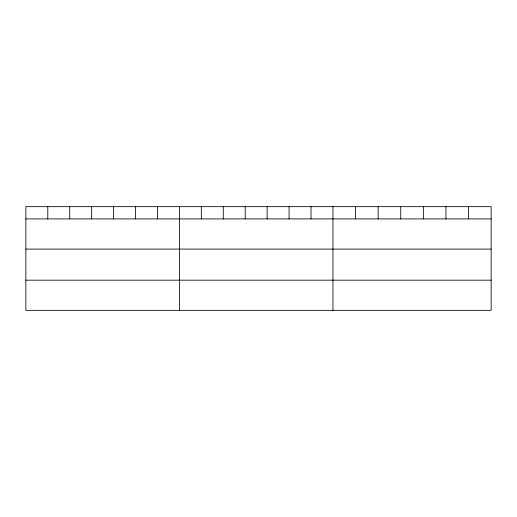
<?xml version="1.0" encoding="UTF-8"?>
<svg xmlns="http://www.w3.org/2000/svg" width="517" height="517" viewBox="0 0 517 517"><rect width="100%" height="100%" fill="white"/><g stroke="black" fill="none" stroke-linecap="round" stroke-linejoin="round"><path stroke-width="0.78" d="M491.15 218.917L491.15 310.336L25.85 310.336L25.85 206.664L491.15 206.664L491.15 218.917L25.85 218.917M25.85 249.084L491.15 249.084M25.85 280.169L491.15 280.169M468.551 206.664L468.551 218.917M445.951 206.664L445.951 218.917M423.352 206.664L423.352 218.917M400.746 206.664L400.746 218.917M378.147 206.664L378.147 218.917M355.547 206.664L355.547 218.917M332.948 206.664L332.948 310.336M311.014 206.664L311.014 218.917M289.074 206.664L289.074 218.917M267.14 206.664L267.14 218.917M245.207 206.664L245.207 218.917M223.273 206.664L223.273 218.917M201.333 206.664L201.333 218.917M179.399 206.664L179.399 310.336M157.465 206.664L157.465 218.917M135.525 206.664L135.525 218.917M113.591 206.664L113.591 218.917M91.658 206.664L91.658 218.917M69.724 206.664L69.724 218.917M47.784 206.664L47.784 218.917"/></g></svg>
